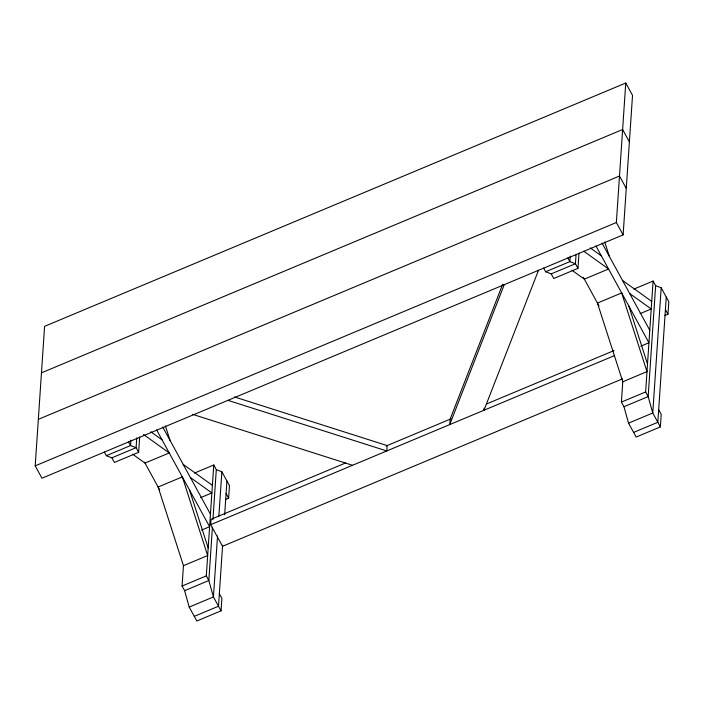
<?xml version="1.0" encoding="UTF-8"?>
<svg xmlns="http://www.w3.org/2000/svg" width="704" height="704" viewBox="0 0 704 704"><rect width="100%" height="100%" fill="white"/><g stroke="black" fill="none" stroke-linecap="round" stroke-linejoin="round"><path stroke-width="1.06" d="M35.2 465.854L44.59 326.339L625.759 83.01L632.526 95.366L623.128 234.881L41.967 478.21L35.2 465.854L616.361 222.526L625.759 83.01M130.909 440.123L130.548 445.562L106.33 455.699L104.298 451.994M136.761 437.897L136.101 447.682L138.635 452.311L114.426 462.449L111.883 457.82L106.33 455.699M138.635 452.311L139.665 437.087M219.34 593.701L221.883 598.33L221.038 610.852L196.821 620.99L189.209 607.086L184.615 590.665L182.081 586.036L183.471 565.374M221.038 610.852L213.426 596.948L208.833 580.527L206.298 575.89L213.761 464.992L194.594 473.018M622.468 378.849L222.534 546.295L210.698 524.674L211.059 519.306L345.717 462.924M212.423 527.252L208.833 580.527L184.615 590.665M212.934 519.64L216.304 469.63L213.761 464.992M217.536 535.982L213.426 596.948L189.209 607.086M218.847 516.384L221.857 471.742L216.304 469.63M222.605 545.248L218.504 606.223L194.286 616.361M224.655 514.765L226.934 481.008M225.597 499.435L228.624 498.168L229.469 485.646L221.857 471.742M484.123 408.1L483.982 410.247L538.542 270.195M570.24 256.177L569.879 261.624L545.662 271.762L543.629 268.048M576.022 255.033L575.432 263.736L577.966 268.365L553.758 278.511L551.214 273.874L545.662 271.762M577.966 268.365L578.996 253.15M658.68 409.754L661.214 414.392L660.37 426.906L636.152 437.052L628.54 423.148L623.955 406.718L621.412 402.09L622.802 381.427M660.37 426.906L652.758 413.01L648.164 396.581L645.63 391.952L653.092 281.046L633.926 289.08M653.092 281.046L655.635 285.683L648.164 396.581L623.955 406.718M655.635 285.683L661.188 287.795L652.758 413.01L628.54 423.148M666.266 297.07L657.835 422.277L633.618 432.414M664.928 315.489L667.955 314.222L668.8 301.699L661.188 287.795M502.665 284.284L450.094 419.223L449.733 424.591L504.293 284.539M41.466 372.838L622.626 129.518L629.394 141.874M38.333 419.346L619.494 176.018L626.261 188.382M111.883 457.82L136.101 447.682L130.548 445.562L128.515 441.857M551.214 273.874L575.432 263.736L569.879 261.624L567.846 257.91M200.781 497.578L211.886 492.932L190.353 477.47M640.112 313.632L651.218 308.986L629.684 293.533M386.214 445.966L451.018 418.836M486.455 403.999L614.02 350.583M210.698 524.674L614.671 355.529M201.538 530.086L209.607 526.706L156.64 429.95M640.869 346.139L648.938 342.76L595.971 246.004M182.081 586.036L206.298 575.89M621.412 402.09L645.63 391.952M234.494 396.95L387.13 445.579L386.769 450.947L227.867 400.321M192.57 414.322L352.528 465.291M590.181 247.852L601.383 255.895M583.766 251.205L608.555 268.998L584.346 279.136L571.947 270.239M622.503 280.421L651.728 301.4M150.85 431.798L162.052 439.833M143.546 434.509L169.224 452.945L145.015 463.082L132.616 454.186M183.172 464.367L212.397 485.338M665.421 309.584L667.955 314.222M616.361 222.526L623.128 234.881M602.052 243.065L649.783 330.238M583.317 277.27L598.99 305.888M226.09 493.53L228.624 498.168M162.721 427.002L210.452 514.184M144.487 462.123L159.694 489.905M628.839 306.046L647.513 364.012M604.727 241.974L609.391 256.458M189.508 489.993L208.182 547.958M165.396 425.92L170.06 440.405M182.336 476.881L158.118 487.018L183.454 565.682L207.662 555.544L182.336 476.881M621.667 292.934L597.45 303.081L622.785 381.744L647.002 371.606L621.667 292.934"/></g></svg>
